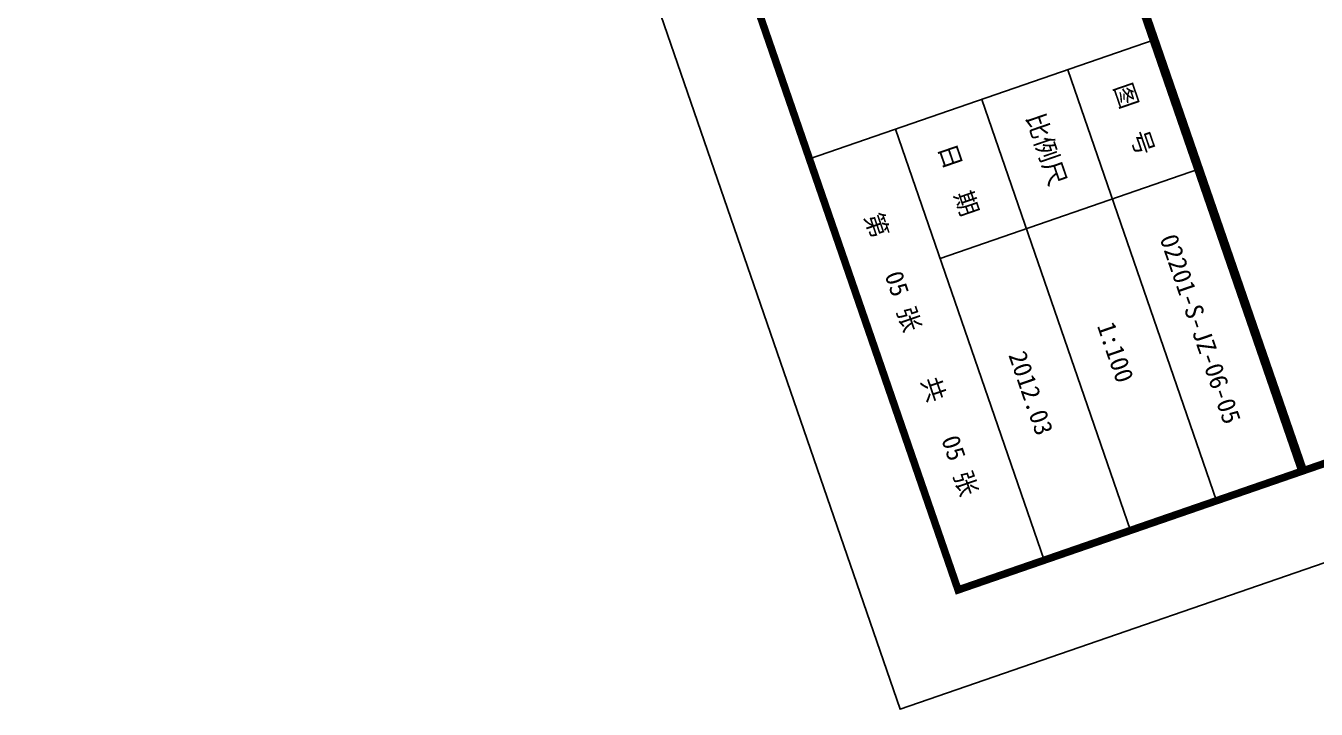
# Model space of a CAD drawing. Extents: x 1401343 to 1466747, y -1957456 to -1869275.
# Drawn here: x 1417718 to 1431485, y -1957456 to -1950169 of the extents above; entities that cross this region are included whole.
import ezdxf

# ---------------------------------------------------------------- set-up
doc = ezdxf.new("R2010")
doc.units = 0
doc.header["$LTSCALE"] = 1000
doc.layers.get('0').update_dxf_attribs({"linetype": 'CONTINUOUS'})
doc.layers.add('图框', color=7, linetype='CONTINUOUS')
doc.layers.add('文字', color=4, linetype='CONTINUOUS')
doc.styles.add('样式_1', font='simhei_0.ttf')

msp = doc.modelspace()

# ---------------------------------------------------------------- linework, layer by layer
for p, q in [((1426259.465, -1940191.008), (1431340.574, -1954915.306)), ((1426078.15, -1951588.348), (1429754.685, -1950319.637)), ((1428835.552, -1950636.815), (1430421.44, -1955232.484)), ((1427916.418, -1950953.992), (1429502.306, -1955549.661)), ((1426997.284, -1951271.17), (1428583.172, -1955866.839)), ((1427473.05, -1952649.871), (1430230.452, -1951698.338)), ((1430382.775, -1952139.748), (1431340.574, -1954915.306)), ((1430382.775, -1952139.748), (1431340.574, -1954915.306)), ((1430382.775, -1952139.748), (1431340.574, -1954915.306)), ((1430382.775, -1952139.748), (1431340.574, -1954915.306)), ((1430382.775, -1952139.748), (1431340.574, -1954915.306)), ((1431340.574, -1954915.306), (1427664.039, -1956184.017))]:
    msp.add_line(p, q)
at = {"const_width": 97.232}
msp.add_lwpolyline([(1431340.574, -1954915.306), (1425631.375, -1938370.897), (1421954.84, -1939639.608)], dxfattribs=at)
at = {"layer": '图框'}
msp.add_lwpolyline([(1466747.483, -1943754.841), (1427044.947, -1957455.522), (1401343.324, -1882976.04), (1441045.86, -1869275.36)], close=True, dxfattribs=at)
at = {"layer": '图框', "const_width": 80}
msp.add_lwpolyline([(1465475.977, -1943135.75), (1427664.039, -1956184.017), (1403104.14, -1885013.08), (1440916.078, -1871964.813)], close=True, dxfattribs=at)

# ---------------------------------------------------------------- texts
at = {"layer": '文字', "color": 2, "linetype": 'CONTINUOUS', "style": '样式_1'}
for s, height, p in [('第   05 张    共   05 张', 194.46426, (1426662.695, -1952199.285)), ('02201-S-JZ-06-05', 194.46426, (1429813.116, -1952432.937)), ('2012.03', 194.4643, (1428199.356, -1953678.835))]:
    msp.add_text(s, height=height, rotation=289.0386973, dxfattribs=at).set_placement(p)
at = {"layer": '文字', "color": 2, "linetype": 'CONTINUOUS', "char_height": 194.4643, "width": 2430.80324, "attachment_point": 5, "rotation": 289.0386973, "style": '样式_1'}
for s, insert in [('图  号', (1429534.888, -1951166.925)), ('比例尺', (1428598.219, -1951490.154)), ('日  期', (1427658.805, -1951814.33)), ('1:100', (1429343.124, -1953648.778))]:
    msp.add_mtext(s, dxfattribs=dict(at, insert=insert))

doc.saveas('drawing.dxf')
